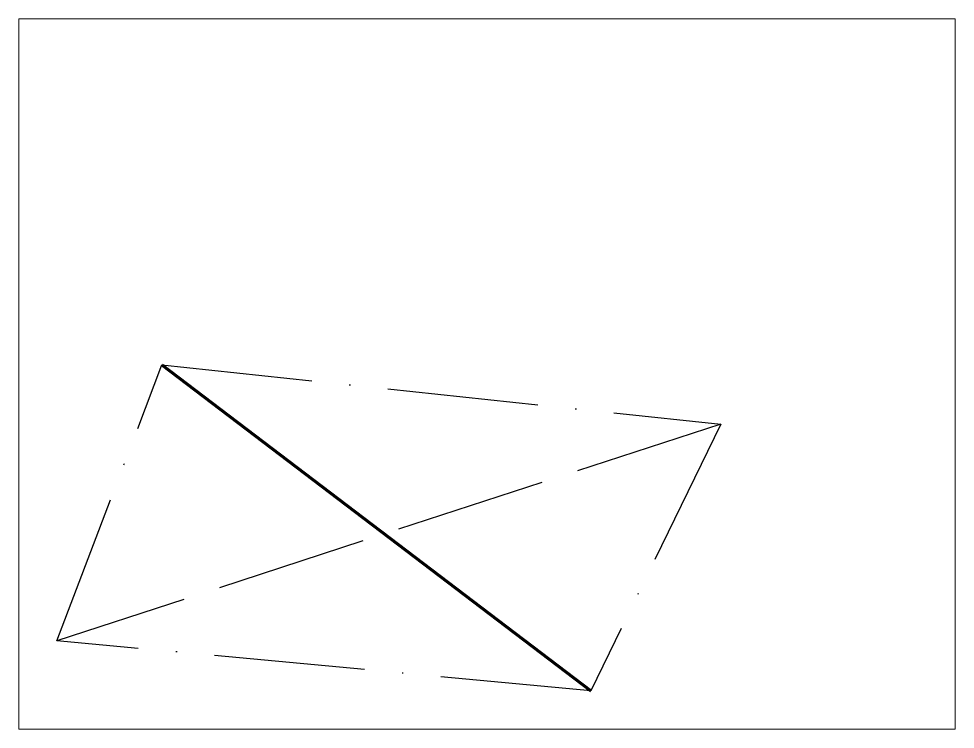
# Paper-space layout 'Лист1' of a CAD drawing. Header units: millimetres. Extents: x 26 to 231, y 20 to 176.
# The model-space entities are those that its viewports show. They can reach past a viewport. Long polylines and large blocks are cut down to what shows.
import ezdxf

# ---------------------------------------------------------------- set-up
doc = ezdxf.new("R2010")
doc.units = ezdxf.units.MM
doc.linetypes.add('ACAD_ISO02W100', pattern=[15, 12, -3])
doc.linetypes.add('ACAD_ISO10W100', pattern=[18, 12, -3, 0, -3])
for name, color, linetype, lineweight in [('Осевые', 4, 'ACAD_ISO10W100', 30), ('Основной', 7, 'Continuous', 80), ('Штриховые', 3, 'ACAD_ISO02W100', 30)]:
    doc.layers.add(name, color=color, linetype=linetype, lineweight=lineweight)

msp = doc.modelspace()

# ---------------------------------------------------------------- linework, layer by layer
at = {"layer": 'Осевые'}
for p, q in [((99.19, 253.62), (162.7, 420.53)), ((162.7, 420.53), (500.93, 384.67)), ((500.93, 384.67), (422.24, 223.27)), ((422.24, 223.27), (99.19, 253.62))]:
    msp.add_line(p, q, dxfattribs=at)
at = {"layer": 'Основной'}
msp.add_line((162.7, 420.53), (422.24, 223.27), dxfattribs=at)
at = {"layer": 'Штриховые'}
msp.add_line((500.93, 384.67), (99.19, 253.62), dxfattribs=at)

psp = doc.layouts.new('Лист1')

# ---------------------------------------------------------------- viewports
at = {"layer": 'Штриховые'}
psp.add_viewport(center=(128.5, 97.5), size=(205.6, 156), view_center_point=(359.43, 415.02), view_height=429.9784, dxfattribs=at)

doc.saveas('drawing.dxf')
